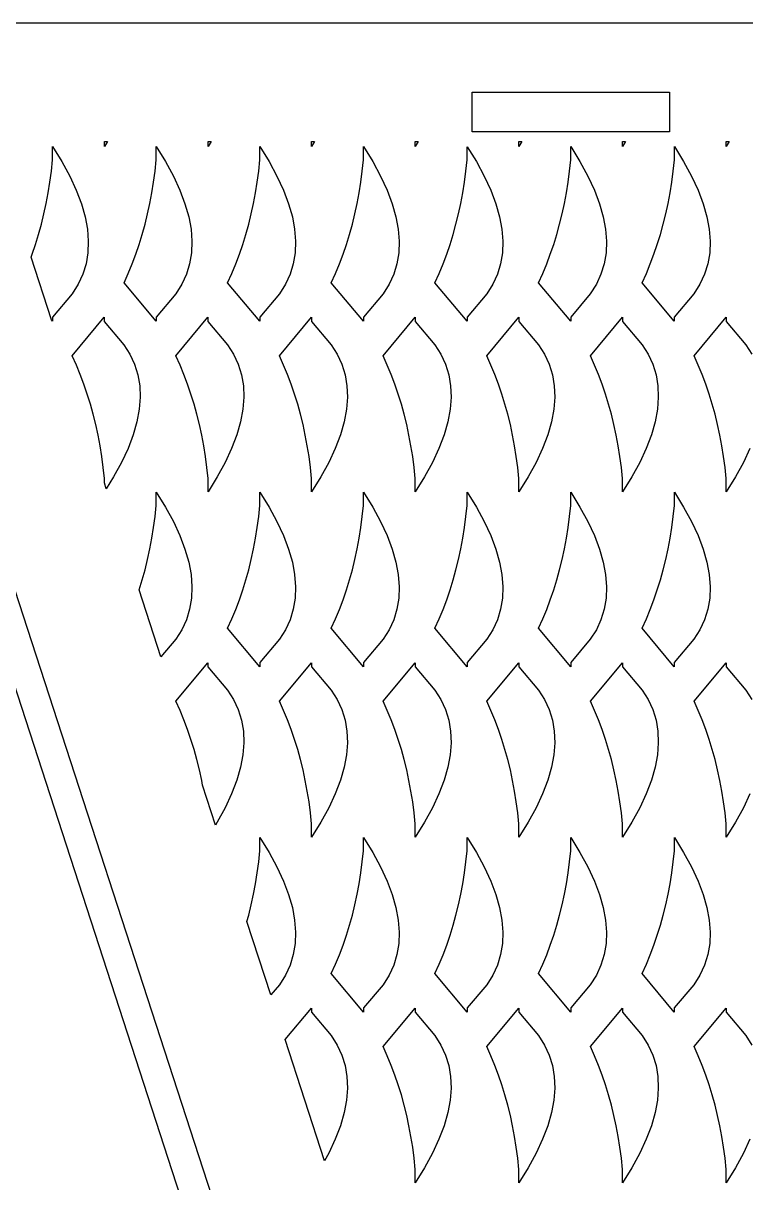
# Model space of a CAD drawing. Header units: metres. Extents: x 20 to 717, y 20 to 251.
# Drawn here: x 430.3 to 503.5, y 133.3 to 250.8 of the extents above; entities that cross this region are included whole.
import ezdxf

# ---------------------------------------------------------------- set-up
doc = ezdxf.new("R2010")
doc.units = ezdxf.units.M

msp = doc.modelspace()

# ---------------------------------------------------------------- linework, layer by layer
for p, q in [((482.617, 20), (407.617, 250.826)), ((560.772, 250.826), (410.772, 250.826)), ((410.772, 250.826), (485.772, 20.0001)), ((475.772, 239.826), (475.772, 243.826)), ((475.772, 243.826), (495.772, 243.826)), ((495.772, 243.826), (495.772, 239.826)), ((495.772, 239.826), (475.772, 239.826)), ((438.526, 238.826), (438.828, 238.826)), ((438.828, 238.826), (438.526, 238.337)), ((438.526, 238.337), (438.526, 238.826)), ((449.026, 238.826), (449.329, 238.826)), ((449.329, 238.826), (449.026, 238.337)), ((449.026, 238.337), (449.026, 238.826)), ((459.526, 238.826), (459.829, 238.826)), ((459.829, 238.826), (459.526, 238.337)), ((459.526, 238.337), (459.526, 238.826)), ((470.027, 238.826), (470.329, 238.826)), ((470.329, 238.826), (470.027, 238.337)), ((470.027, 238.337), (470.027, 238.826)), ((480.526, 238.826), (480.828, 238.826)), ((480.828, 238.826), (480.526, 238.337)), ((480.526, 238.337), (480.526, 238.826)), ((491.026, 238.826), (491.328, 238.826)), ((491.328, 238.826), (491.026, 238.337)), ((491.026, 238.337), (491.026, 238.826)), ((501.526, 238.826), (501.828, 238.826)), ((501.828, 238.826), (501.526, 238.337)), ((501.526, 238.337), (501.526, 238.826)), ((433.276, 236.969), (433.276, 238.315)), ((433.276, 238.315), (434.211, 236.801)), ((443.776, 236.969), (443.776, 238.315)), ((443.776, 238.315), (444.712, 236.801)), ((454.276, 236.969), (454.276, 238.315)), ((454.276, 238.315), (455.212, 236.801)), ((464.776, 236.969), (464.776, 238.315)), ((464.776, 238.315), (465.712, 236.801)), ((475.276, 236.969), (475.276, 238.314)), ((475.276, 238.314), (476.211, 236.801)), ((485.776, 236.969), (485.776, 238.315)), ((485.776, 238.315), (486.711, 236.801)), ((496.275, 236.969), (496.275, 238.315)), ((496.275, 238.315), (497.211, 236.801)), ((433.157, 235.841), (433.276, 236.969)), ((434.211, 236.801), (435.013, 235.328)), ((443.658, 235.841), (443.776, 236.969)), ((444.712, 236.801), (445.513, 235.328)), ((454.158, 235.841), (454.276, 236.969)), ((455.212, 236.801), (456.013, 235.328)), ((464.658, 235.841), (464.776, 236.969)), ((465.712, 236.801), (466.513, 235.328)), ((475.158, 235.841), (475.276, 236.969)), ((476.211, 236.801), (477.013, 235.328)), ((485.657, 235.841), (485.776, 236.969)), ((486.711, 236.801), (487.512, 235.328)), ((496.157, 235.841), (496.275, 236.969)), ((497.211, 236.801), (498.012, 235.328)), ((433.011, 234.73), (433.157, 235.841)), ((435.013, 235.328), (435.672, 233.907)), ((443.511, 234.73), (443.658, 235.841)), ((445.513, 235.328), (446.172, 233.907)), ((454.011, 234.73), (454.158, 235.841)), ((456.013, 235.328), (456.672, 233.907)), ((464.511, 234.73), (464.658, 235.841)), ((466.513, 235.328), (467.173, 233.907)), ((475.011, 234.73), (475.158, 235.841)), ((477.013, 235.328), (477.672, 233.907)), ((485.511, 234.73), (485.657, 235.841)), ((487.512, 235.328), (488.172, 233.907)), ((496.01, 234.73), (496.157, 235.841)), ((498.012, 235.328), (498.672, 233.907)), ((432.836, 233.635), (433.011, 234.73)), ((435.672, 233.907), (436.192, 232.537)), ((443.336, 233.635), (443.511, 234.73)), ((446.172, 233.907), (446.692, 232.537)), ((453.837, 233.635), (454.011, 234.73)), ((456.672, 233.907), (457.192, 232.537)), ((464.337, 233.635), (464.511, 234.73)), ((467.173, 233.907), (467.692, 232.537)), ((474.837, 233.635), (475.011, 234.73)), ((477.672, 233.907), (478.192, 232.537)), ((485.336, 233.635), (485.511, 234.73)), ((488.172, 233.907), (488.691, 232.537)), ((495.836, 233.635), (496.01, 234.73)), ((498.672, 233.907), (499.191, 232.537)), ((432.635, 232.557), (432.836, 233.635)), ((443.135, 232.557), (443.336, 233.635)), ((453.635, 232.557), (453.837, 233.635)), ((464.135, 232.557), (464.337, 233.635)), ((474.635, 232.557), (474.837, 233.635)), ((485.135, 232.557), (485.336, 233.635)), ((495.634, 232.557), (495.836, 233.635)), ((432.147, 230.449), (432.405, 231.494)), ((432.405, 231.494), (432.635, 232.557)), ((436.192, 232.537), (436.569, 231.217)), ((442.647, 230.449), (442.905, 231.494)), ((442.905, 231.494), (443.135, 232.557)), ((446.692, 232.537), (447.07, 231.217)), ((453.148, 230.449), (453.406, 231.494)), ((453.406, 231.494), (453.635, 232.557)), ((457.192, 232.537), (457.57, 231.217)), ((463.648, 230.449), (463.906, 231.494)), ((463.906, 231.494), (464.135, 232.557)), ((467.692, 232.537), (468.07, 231.217)), ((474.148, 230.449), (474.406, 231.494)), ((474.406, 231.494), (474.635, 232.557)), ((478.192, 232.537), (478.569, 231.217)), ((484.647, 230.449), (484.905, 231.494)), ((484.905, 231.494), (485.135, 232.557)), ((488.691, 232.537), (489.069, 231.217)), ((495.147, 230.449), (495.405, 231.494)), ((495.405, 231.494), (495.634, 232.557)), ((499.191, 232.537), (499.569, 231.217)), ((431.862, 229.419), (432.147, 230.449)), ((436.569, 231.217), (436.805, 229.948)), ((442.362, 229.419), (442.647, 230.449)), ((447.07, 231.217), (447.305, 229.948)), ((452.862, 229.419), (453.148, 230.449)), ((457.57, 231.217), (457.805, 229.948)), ((463.362, 229.419), (463.648, 230.449)), ((468.07, 231.217), (468.305, 229.948)), ((473.862, 229.419), (474.148, 230.449)), ((478.569, 231.217), (478.805, 229.948)), ((484.362, 229.419), (484.647, 230.449)), ((489.069, 231.217), (489.305, 229.948)), ((494.861, 229.419), (495.147, 230.449)), ((499.569, 231.217), (499.805, 229.948)), ((431.548, 228.406), (431.862, 229.419)), ((436.805, 229.948), (436.9, 228.731)), ((442.048, 228.406), (442.362, 229.419)), ((447.305, 229.948), (447.4, 228.731)), ((452.548, 228.406), (452.862, 229.419)), ((457.805, 229.948), (457.9, 228.731)), ((463.048, 228.406), (463.362, 229.419)), ((468.305, 229.948), (468.4, 228.731)), ((473.548, 228.406), (473.862, 229.419)), ((478.805, 229.948), (478.9, 228.731)), ((484.048, 228.406), (484.362, 229.419)), ((489.305, 229.948), (489.399, 228.731)), ((494.547, 228.406), (494.861, 229.419)), ((499.805, 229.948), (499.899, 228.731)), ((431.206, 227.41), (431.548, 228.406)), ((436.9, 228.731), (436.854, 227.563)), ((441.706, 227.41), (442.048, 228.406)), ((447.4, 228.731), (447.355, 227.563)), ((452.206, 227.41), (452.548, 228.406)), ((457.9, 228.731), (457.855, 227.563)), ((462.706, 227.41), (463.048, 228.406)), ((468.4, 228.731), (468.355, 227.563)), ((473.206, 227.41), (473.548, 228.406)), ((478.9, 228.731), (478.854, 227.563)), ((483.706, 227.41), (484.048, 228.406)), ((489.399, 228.731), (489.354, 227.563)), ((494.205, 227.41), (494.547, 228.406)), ((499.899, 228.731), (499.854, 227.563)), ((431.094, 227.113), (431.206, 227.41)), ((433.161, 220.753), (431.094, 227.113)), ((436.854, 227.563), (436.666, 226.446)), ((441.337, 226.43), (441.706, 227.41)), ((447.355, 227.563), (447.167, 226.446)), ((451.837, 226.43), (452.206, 227.41)), ((457.855, 227.563), (457.667, 226.446)), ((462.337, 226.43), (462.706, 227.41)), ((468.355, 227.563), (468.167, 226.446)), ((472.837, 226.43), (473.206, 227.41)), ((478.854, 227.563), (478.666, 226.446)), ((483.337, 226.43), (483.706, 227.41)), ((489.354, 227.563), (489.166, 226.446)), ((493.836, 226.43), (494.205, 227.41)), ((499.854, 227.563), (499.666, 226.446)), ((436.666, 226.446), (436.339, 225.381)), ((440.94, 225.467), (441.337, 226.43)), ((447.167, 226.446), (446.839, 225.381)), ((451.44, 225.467), (451.837, 226.43)), ((457.667, 226.446), (457.339, 225.381)), ((461.94, 225.467), (462.337, 226.43)), ((468.167, 226.446), (467.839, 225.381)), ((472.44, 225.467), (472.837, 226.43)), ((478.666, 226.446), (478.339, 225.381)), ((482.94, 225.467), (483.337, 226.43)), ((489.166, 226.446), (488.838, 225.381)), ((493.439, 225.467), (493.836, 226.43)), ((499.666, 226.446), (499.338, 225.381)), ((436.339, 225.381), (435.869, 224.367)), ((440.516, 224.522), (440.94, 225.467)), ((443.769, 220.624), (440.516, 224.522)), ((446.839, 225.381), (446.37, 224.367)), ((451.016, 224.522), (451.44, 225.467)), ((454.269, 220.624), (451.016, 224.522)), ((457.339, 225.381), (456.87, 224.367)), ((461.516, 224.522), (461.94, 225.467)), ((464.769, 220.624), (461.516, 224.522)), ((467.839, 225.381), (467.37, 224.367)), ((472.016, 224.522), (472.44, 225.467)), ((475.269, 220.624), (472.016, 224.522)), ((478.339, 225.381), (477.869, 224.367)), ((482.516, 224.522), (482.94, 225.467)), ((485.769, 220.624), (482.516, 224.522)), ((488.838, 225.381), (488.369, 224.367)), ((493.015, 224.522), (493.439, 225.467)), ((496.268, 220.624), (493.015, 224.522)), ((499.338, 225.381), (498.869, 224.367)), ((435.258, 223.402), (433.269, 221.039)), ((435.869, 224.367), (435.258, 223.402)), ((445.758, 223.402), (443.769, 221.039)), ((446.37, 224.367), (445.758, 223.402)), ((456.259, 223.402), (454.269, 221.039)), ((456.87, 224.367), (456.259, 223.402)), ((466.759, 223.402), (464.769, 221.039)), ((467.37, 224.367), (466.759, 223.402)), ((477.258, 223.402), (475.269, 221.039)), ((477.869, 224.367), (477.258, 223.402)), ((487.758, 223.402), (485.769, 221.039)), ((488.369, 224.367), (487.758, 223.402)), ((498.258, 223.402), (496.268, 221.039)), ((498.869, 224.367), (498.258, 223.402)), ((433.269, 221.039), (433.269, 220.624)), ((435.265, 217.131), (438.519, 221.028)), ((438.519, 221.028), (438.519, 220.613)), ((443.769, 221.039), (443.769, 220.624)), ((445.766, 217.131), (449.019, 221.028)), ((449.019, 221.028), (449.019, 220.613)), ((454.269, 221.039), (454.269, 220.624)), ((456.266, 217.131), (459.519, 221.028)), ((459.519, 221.028), (459.519, 220.613)), ((464.769, 221.039), (464.769, 220.624)), ((466.766, 217.131), (470.019, 221.028)), ((470.019, 221.028), (470.019, 220.613)), ((475.269, 221.039), (475.269, 220.624)), ((477.265, 217.131), (480.518, 221.028)), ((480.518, 221.028), (480.518, 220.613)), ((485.769, 221.039), (485.769, 220.624)), ((487.765, 217.131), (491.018, 221.028)), ((491.018, 221.028), (491.018, 220.613)), ((496.268, 221.039), (496.268, 220.624)), ((498.265, 217.131), (501.518, 221.028)), ((501.518, 221.028), (501.518, 220.613)), ((433.269, 220.624), (433.161, 220.753)), ((438.519, 220.613), (440.509, 218.25)), ((449.019, 220.613), (451.009, 218.25)), ((459.519, 220.613), (461.509, 218.25)), ((470.019, 220.613), (472.009, 218.25)), ((480.518, 220.613), (482.509, 218.25)), ((491.018, 220.613), (493.008, 218.25)), ((501.518, 220.613), (503.508, 218.25)), ((440.509, 218.25), (441.119, 217.286)), ((451.009, 218.25), (451.619, 217.286)), ((461.509, 218.25), (462.119, 217.286)), ((472.009, 218.25), (472.62, 217.286)), ((482.509, 218.25), (483.119, 217.286)), ((493.008, 218.25), (493.619, 217.286)), ((503.508, 218.25), (504.119, 217.286)), ((435.69, 216.186), (435.265, 217.131)), ((441.119, 217.286), (441.589, 216.272)), ((441.589, 216.272), (441.917, 215.205)), ((446.19, 216.186), (445.766, 217.131)), ((451.619, 217.286), (452.089, 216.272)), ((452.089, 216.272), (452.417, 215.205)), ((456.69, 216.186), (456.266, 217.131)), ((462.119, 217.286), (462.589, 216.272)), ((462.589, 216.272), (462.917, 215.205)), ((467.191, 216.186), (466.766, 217.131)), ((472.62, 217.286), (473.089, 216.272)), ((473.089, 216.272), (473.417, 215.205)), ((477.69, 216.186), (477.265, 217.131)), ((483.119, 217.286), (483.588, 216.272)), ((483.588, 216.272), (483.917, 215.205)), ((488.19, 216.186), (487.765, 217.131)), ((493.619, 217.286), (494.088, 216.272)), ((494.088, 216.272), (494.416, 215.205)), ((498.69, 216.186), (498.265, 217.131)), ((436.087, 215.222), (435.69, 216.186)), ((436.456, 214.242), (436.087, 215.222)), ((441.917, 215.205), (442.105, 214.089)), ((446.587, 215.222), (446.19, 216.186)), ((446.956, 214.242), (446.587, 215.222)), ((452.417, 215.205), (452.605, 214.089)), ((457.087, 215.222), (456.69, 216.186)), ((457.456, 214.242), (457.087, 215.222)), ((462.917, 215.205), (463.105, 214.089)), ((467.587, 215.222), (467.191, 216.186)), ((467.956, 214.242), (467.587, 215.222)), ((473.417, 215.205), (473.605, 214.089)), ((478.087, 215.222), (477.69, 216.186)), ((478.456, 214.242), (478.087, 215.222)), ((483.917, 215.205), (484.105, 214.089)), ((488.587, 215.222), (488.19, 216.186)), ((488.955, 214.242), (488.587, 215.222)), ((494.416, 215.205), (494.604, 214.089)), ((499.087, 215.222), (498.69, 216.186)), ((499.456, 214.242), (499.087, 215.222)), ((436.798, 213.245), (436.456, 214.242)), ((442.105, 214.089), (442.15, 212.923)), ((447.298, 213.245), (446.956, 214.242)), ((452.605, 214.089), (452.65, 212.923)), ((457.798, 213.245), (457.456, 214.242)), ((463.105, 214.089), (463.15, 212.923)), ((468.298, 213.245), (467.956, 214.242)), ((473.605, 214.089), (473.65, 212.923)), ((478.798, 213.245), (478.456, 214.242)), ((484.105, 214.089), (484.15, 212.923)), ((489.297, 213.245), (488.955, 214.242)), ((494.604, 214.089), (494.649, 212.923)), ((499.798, 213.245), (499.456, 214.242)), ((437.112, 212.233), (436.798, 213.245)), ((442.15, 212.923), (442.054, 211.704)), ((447.612, 212.233), (447.298, 213.245)), ((452.65, 212.923), (452.554, 211.704)), ((458.112, 212.233), (457.798, 213.245)), ((463.15, 212.923), (463.055, 211.704)), ((468.612, 212.233), (468.298, 213.245)), ((473.65, 212.923), (473.555, 211.704)), ((479.112, 212.233), (478.798, 213.245)), ((484.15, 212.923), (484.054, 211.704)), ((489.611, 212.233), (489.297, 213.245)), ((494.649, 212.923), (494.554, 211.704)), ((500.112, 212.233), (499.798, 213.245)), ((437.398, 211.202), (437.112, 212.233)), ((442.054, 211.704), (441.819, 210.435)), ((447.898, 211.202), (447.612, 212.233)), ((452.554, 211.704), (452.319, 210.435)), ((458.398, 211.202), (458.112, 212.233)), ((463.055, 211.704), (462.819, 210.435)), ((468.898, 211.202), (468.612, 212.233)), ((473.555, 211.704), (473.32, 210.435)), ((479.398, 211.202), (479.112, 212.233)), ((484.054, 211.704), (483.819, 210.435)), ((489.897, 211.202), (489.611, 212.233)), ((494.554, 211.704), (494.319, 210.435)), ((500.397, 211.202), (500.112, 212.233)), ((437.656, 210.157), (437.398, 211.202)), ((441.819, 210.435), (441.442, 209.115)), ((448.156, 210.157), (447.898, 211.202)), ((452.319, 210.435), (451.942, 209.115)), ((458.656, 210.157), (458.398, 211.202)), ((462.819, 210.435), (462.442, 209.115)), ((469.156, 210.157), (468.898, 211.202)), ((473.32, 210.435), (472.942, 209.115)), ((479.656, 210.157), (479.398, 211.202)), ((483.819, 210.435), (483.441, 209.115)), ((490.155, 210.157), (489.897, 211.202)), ((494.319, 210.435), (493.941, 209.115)), ((500.655, 210.157), (500.397, 211.202)), ((437.885, 209.095), (437.656, 210.157)), ((448.385, 209.095), (448.156, 210.157)), ((458.885, 209.095), (458.656, 210.157)), ((469.385, 209.095), (469.156, 210.157)), ((479.885, 209.095), (479.656, 210.157)), ((490.384, 209.095), (490.155, 210.157)), ((500.885, 209.095), (500.655, 210.157)), ((438.087, 208.017), (437.885, 209.095)), ((438.261, 206.922), (438.087, 208.017)), ((441.442, 209.115), (440.922, 207.745)), ((448.587, 208.017), (448.385, 209.095)), ((448.762, 206.922), (448.587, 208.017)), ((451.942, 209.115), (451.422, 207.745)), ((459.087, 208.017), (458.885, 209.095)), ((459.262, 206.922), (459.087, 208.017)), ((462.442, 209.115), (461.922, 207.745)), ((469.587, 208.017), (469.385, 209.095)), ((469.762, 206.922), (469.587, 208.017)), ((472.942, 209.115), (472.422, 207.745)), ((480.087, 208.017), (479.885, 209.095)), ((480.261, 206.922), (480.087, 208.017)), ((483.441, 209.115), (482.922, 207.745)), ((490.586, 208.017), (490.384, 209.095)), ((490.761, 206.922), (490.586, 208.017)), ((493.941, 209.115), (493.421, 207.745)), ((501.086, 208.017), (500.885, 209.095)), ((501.261, 206.922), (501.086, 208.017)), ((438.408, 205.811), (438.261, 206.922)), ((440.922, 207.745), (440.263, 206.324)), ((448.908, 205.811), (448.762, 206.922)), ((451.422, 207.745), (450.763, 206.324)), ((459.408, 205.811), (459.262, 206.922)), ((461.922, 207.745), (461.263, 206.324)), ((469.909, 205.811), (469.762, 206.922)), ((472.422, 207.745), (471.763, 206.324)), ((480.408, 205.811), (480.261, 206.922)), ((482.922, 207.745), (482.262, 206.324)), ((490.908, 205.811), (490.761, 206.922)), ((493.421, 207.745), (492.762, 206.324)), ((501.408, 205.811), (501.261, 206.922)), ((503.921, 207.745), (503.262, 206.324)), ((438.526, 204.683), (438.408, 205.811)), ((440.263, 206.324), (439.461, 204.852)), ((449.026, 204.683), (448.908, 205.811)), ((450.763, 206.324), (449.961, 204.852)), ((459.526, 204.683), (459.408, 205.811)), ((461.263, 206.324), (460.461, 204.852)), ((470.027, 204.683), (469.909, 205.811)), ((471.763, 206.324), (470.962, 204.852)), ((480.526, 204.683), (480.408, 205.811)), ((482.262, 206.324), (481.461, 204.852)), ((491.026, 204.683), (490.908, 205.811)), ((492.762, 206.324), (491.961, 204.852)), ((501.526, 204.683), (501.408, 205.811)), ((503.262, 206.324), (502.461, 204.852)), ((438.526, 204.241), (438.526, 204.683)), ((439.461, 204.852), (438.718, 203.649)), ((449.961, 204.852), (449.026, 203.337)), ((449.026, 203.337), (449.026, 204.683)), ((460.461, 204.852), (459.526, 203.337)), ((459.526, 203.337), (459.526, 204.683)), ((470.962, 204.852), (470.027, 203.337)), ((470.027, 203.337), (470.027, 204.683)), ((481.461, 204.852), (480.526, 203.337)), ((480.526, 203.337), (480.526, 204.683)), ((491.961, 204.852), (491.026, 203.337)), ((491.026, 203.337), (491.026, 204.683)), ((502.461, 204.852), (501.526, 203.337)), ((501.526, 203.337), (501.526, 204.683)), ((438.718, 203.649), (438.526, 204.241)), ((443.776, 201.969), (443.776, 203.315)), ((443.776, 203.315), (444.712, 201.801)), ((454.276, 201.969), (454.276, 203.315)), ((454.276, 203.315), (455.212, 201.801)), ((464.776, 201.969), (464.776, 203.315)), ((464.776, 203.315), (465.712, 201.801)), ((475.276, 201.969), (475.276, 203.314)), ((475.276, 203.314), (476.211, 201.801)), ((485.776, 201.969), (485.776, 203.315)), ((485.776, 203.315), (486.711, 201.801)), ((496.275, 201.969), (496.275, 203.315)), ((496.275, 203.315), (497.211, 201.801)), ((443.658, 200.841), (443.776, 201.969)), ((444.712, 201.801), (445.513, 200.328)), ((454.158, 200.841), (454.276, 201.969)), ((455.212, 201.801), (456.013, 200.328)), ((464.658, 200.841), (464.776, 201.969)), ((465.712, 201.801), (466.513, 200.328)), ((475.158, 200.841), (475.276, 201.969)), ((476.211, 201.801), (477.013, 200.328)), ((485.657, 200.841), (485.776, 201.969)), ((486.711, 201.801), (487.512, 200.328)), ((496.157, 200.841), (496.275, 201.969)), ((497.211, 201.801), (498.012, 200.328)), ((443.511, 199.73), (443.658, 200.841)), ((445.513, 200.328), (446.172, 198.907)), ((454.011, 199.73), (454.158, 200.841)), ((456.013, 200.328), (456.672, 198.907)), ((464.511, 199.73), (464.658, 200.841)), ((466.513, 200.328), (467.173, 198.907)), ((475.011, 199.73), (475.158, 200.841)), ((477.013, 200.328), (477.672, 198.907)), ((485.511, 199.73), (485.657, 200.841)), ((487.512, 200.328), (488.172, 198.907)), ((496.01, 199.73), (496.157, 200.841)), ((498.012, 200.328), (498.672, 198.907)), ((443.135, 197.557), (443.336, 198.635)), ((443.336, 198.635), (443.511, 199.73)), ((446.172, 198.907), (446.692, 197.537)), ((453.635, 197.557), (453.837, 198.635)), ((453.837, 198.635), (454.011, 199.73)), ((456.672, 198.907), (457.192, 197.537)), ((464.135, 197.557), (464.337, 198.635)), ((464.337, 198.635), (464.511, 199.73)), ((467.173, 198.907), (467.692, 197.537)), ((474.635, 197.557), (474.837, 198.635)), ((474.837, 198.635), (475.011, 199.73)), ((477.672, 198.907), (478.192, 197.537)), ((485.135, 197.557), (485.336, 198.635)), ((485.336, 198.635), (485.511, 199.73)), ((488.172, 198.907), (488.691, 197.537)), ((495.634, 197.557), (495.836, 198.635)), ((495.836, 198.635), (496.01, 199.73)), ((498.672, 198.907), (499.191, 197.537)), ((442.905, 196.494), (443.135, 197.557)), ((446.692, 197.537), (447.07, 196.217)), ((453.406, 196.494), (453.635, 197.557)), ((457.192, 197.537), (457.57, 196.217)), ((463.906, 196.494), (464.135, 197.557)), ((467.692, 197.537), (468.07, 196.217)), ((474.406, 196.494), (474.635, 197.557)), ((478.192, 197.537), (478.569, 196.217)), ((484.905, 196.494), (485.135, 197.557)), ((488.691, 197.537), (489.069, 196.217)), ((495.405, 196.494), (495.634, 197.557)), ((499.191, 197.537), (499.569, 196.217)), ((442.647, 195.449), (442.905, 196.494)), ((453.148, 195.449), (453.406, 196.494)), ((463.648, 195.449), (463.906, 196.494)), ((474.148, 195.449), (474.406, 196.494)), ((484.647, 195.449), (484.905, 196.494)), ((495.147, 195.449), (495.405, 196.494)), ((442.362, 194.419), (442.647, 195.449)), ((447.07, 196.217), (447.305, 194.948)), ((452.862, 194.419), (453.148, 195.449)), ((457.57, 196.217), (457.805, 194.948)), ((463.362, 194.419), (463.648, 195.449)), ((468.07, 196.217), (468.305, 194.948)), ((473.862, 194.419), (474.148, 195.449)), ((478.569, 196.217), (478.805, 194.948)), ((484.362, 194.419), (484.647, 195.449)), ((489.069, 196.217), (489.305, 194.948)), ((494.861, 194.419), (495.147, 195.449)), ((499.569, 196.217), (499.805, 194.948)), ((442.048, 193.406), (442.362, 194.419)), ((447.305, 194.948), (447.4, 193.731)), ((452.548, 193.406), (452.862, 194.419)), ((457.805, 194.948), (457.9, 193.731)), ((463.048, 193.406), (463.362, 194.419)), ((468.305, 194.948), (468.4, 193.731)), ((473.548, 193.406), (473.862, 194.419)), ((478.805, 194.948), (478.9, 193.731)), ((484.048, 193.406), (484.362, 194.419)), ((489.305, 194.948), (489.399, 193.731)), ((494.547, 193.406), (494.861, 194.419)), ((499.805, 194.948), (499.899, 193.731)), ((442.047, 193.403), (442.048, 193.406)), ((444.253, 186.614), (442.047, 193.403)), ((447.4, 193.731), (447.355, 192.563)), ((452.206, 192.41), (452.548, 193.406)), ((457.9, 193.731), (457.855, 192.563)), ((462.706, 192.41), (463.048, 193.406)), ((468.4, 193.731), (468.355, 192.563)), ((473.206, 192.41), (473.548, 193.406)), ((478.9, 193.731), (478.854, 192.563)), ((483.706, 192.41), (484.048, 193.406)), ((489.399, 193.731), (489.354, 192.563)), ((494.205, 192.41), (494.547, 193.406)), ((499.899, 193.731), (499.854, 192.563)), ((447.355, 192.563), (447.167, 191.446)), ((451.837, 191.43), (452.206, 192.41)), ((457.855, 192.563), (457.667, 191.446)), ((462.337, 191.43), (462.706, 192.41)), ((468.355, 192.563), (468.167, 191.446)), ((472.837, 191.43), (473.206, 192.41)), ((478.854, 192.563), (478.666, 191.446)), ((483.337, 191.43), (483.706, 192.41)), ((489.354, 192.563), (489.166, 191.446)), ((493.836, 191.43), (494.205, 192.41)), ((499.854, 192.563), (499.666, 191.446)), ((446.839, 190.381), (446.37, 189.367)), ((447.167, 191.446), (446.839, 190.381)), ((451.016, 189.522), (451.44, 190.467)), ((451.44, 190.467), (451.837, 191.43)), ((457.339, 190.381), (456.87, 189.367)), ((457.667, 191.446), (457.339, 190.381)), ((461.516, 189.522), (461.94, 190.467)), ((461.94, 190.467), (462.337, 191.43)), ((467.839, 190.381), (467.37, 189.367)), ((468.167, 191.446), (467.839, 190.381)), ((472.016, 189.522), (472.44, 190.467)), ((472.44, 190.467), (472.837, 191.43)), ((478.339, 190.381), (477.869, 189.367)), ((478.666, 191.446), (478.339, 190.381)), ((482.516, 189.522), (482.94, 190.467)), ((482.94, 190.467), (483.337, 191.43)), ((488.838, 190.381), (488.369, 189.367)), ((489.166, 191.446), (488.838, 190.381)), ((493.015, 189.522), (493.439, 190.467)), ((493.439, 190.467), (493.836, 191.43)), ((499.338, 190.381), (498.869, 189.367)), ((499.666, 191.446), (499.338, 190.381)), ((446.37, 189.367), (445.758, 188.402)), ((454.269, 185.624), (451.016, 189.522)), ((456.87, 189.367), (456.259, 188.402)), ((464.769, 185.624), (461.516, 189.522)), ((467.37, 189.367), (466.759, 188.402)), ((475.269, 185.624), (472.016, 189.522)), ((477.869, 189.367), (477.258, 188.402)), ((485.769, 185.624), (482.516, 189.522)), ((488.369, 189.367), (487.758, 188.402)), ((496.268, 185.624), (493.015, 189.522)), ((498.869, 189.367), (498.258, 188.402)), ((445.758, 188.402), (444.253, 186.614)), ((456.259, 188.402), (454.269, 186.039)), ((466.759, 188.402), (464.769, 186.039)), ((477.258, 188.402), (475.269, 186.039)), ((487.758, 188.402), (485.769, 186.039)), ((498.258, 188.402), (496.268, 186.039)), ((445.766, 182.131), (449.019, 186.028)), ((449.019, 186.028), (449.019, 185.613)), ((454.269, 186.039), (454.269, 185.624)), ((456.266, 182.131), (459.519, 186.028)), ((459.519, 186.028), (459.519, 185.613)), ((464.769, 186.039), (464.769, 185.624)), ((466.766, 182.131), (470.019, 186.028)), ((470.019, 186.028), (470.019, 185.613)), ((475.269, 186.039), (475.269, 185.624)), ((477.265, 182.131), (480.518, 186.028)), ((480.518, 186.028), (480.518, 185.613)), ((485.769, 186.039), (485.769, 185.624)), ((487.765, 182.131), (491.018, 186.028)), ((491.018, 186.028), (491.018, 185.613)), ((496.268, 186.039), (496.268, 185.624)), ((498.265, 182.131), (501.518, 186.028)), ((501.518, 186.028), (501.518, 185.613)), ((449.019, 185.613), (451.009, 183.25)), ((459.519, 185.613), (461.509, 183.25)), ((470.019, 185.613), (472.009, 183.25)), ((480.518, 185.613), (482.509, 183.25)), ((491.018, 185.613), (493.008, 183.25)), ((501.518, 185.613), (503.508, 183.25)), ((446.19, 181.186), (445.766, 182.131)), ((451.009, 183.25), (451.619, 182.286)), ((451.619, 182.286), (452.089, 181.272)), ((456.69, 181.186), (456.266, 182.131)), ((461.509, 183.25), (462.119, 182.286)), ((462.119, 182.286), (462.589, 181.272)), ((467.191, 181.186), (466.766, 182.131)), ((472.009, 183.25), (472.62, 182.286)), ((472.62, 182.286), (473.089, 181.272)), ((477.69, 181.186), (477.265, 182.131)), ((482.509, 183.25), (483.119, 182.286)), ((483.119, 182.286), (483.588, 181.272)), ((488.19, 181.186), (487.765, 182.131)), ((493.008, 183.25), (493.619, 182.286)), ((493.619, 182.286), (494.088, 181.272)), ((498.69, 181.186), (498.265, 182.131)), ((503.508, 183.25), (504.119, 182.286)), ((446.587, 180.222), (446.19, 181.186)), ((452.089, 181.272), (452.417, 180.205)), ((457.087, 180.222), (456.69, 181.186)), ((462.589, 181.272), (462.917, 180.205)), ((467.587, 180.222), (467.191, 181.186)), ((473.089, 181.272), (473.417, 180.205)), ((478.087, 180.222), (477.69, 181.186)), ((483.588, 181.272), (483.917, 180.205)), ((488.587, 180.222), (488.19, 181.186)), ((494.088, 181.272), (494.416, 180.205)), ((499.087, 180.222), (498.69, 181.186)), ((446.956, 179.242), (446.587, 180.222)), ((452.417, 180.205), (452.605, 179.089)), ((457.456, 179.242), (457.087, 180.222)), ((462.917, 180.205), (463.105, 179.089)), ((467.956, 179.242), (467.587, 180.222)), ((473.417, 180.205), (473.605, 179.089)), ((478.456, 179.242), (478.087, 180.222)), ((483.917, 180.205), (484.105, 179.089)), ((488.955, 179.242), (488.587, 180.222)), ((494.416, 180.205), (494.604, 179.089)), ((499.456, 179.242), (499.087, 180.222)), ((447.298, 178.245), (446.956, 179.242)), ((452.605, 179.089), (452.65, 177.923)), ((457.798, 178.245), (457.456, 179.242)), ((463.105, 179.089), (463.15, 177.923)), ((468.298, 178.245), (467.956, 179.242)), ((473.605, 179.089), (473.65, 177.923)), ((478.798, 178.245), (478.456, 179.242)), ((484.105, 179.089), (484.15, 177.923)), ((489.297, 178.245), (488.955, 179.242)), ((494.604, 179.089), (494.649, 177.923)), ((499.798, 178.245), (499.456, 179.242)), ((447.612, 177.233), (447.298, 178.245)), ((452.65, 177.923), (452.554, 176.704)), ((458.112, 177.233), (457.798, 178.245)), ((463.15, 177.923), (463.055, 176.704)), ((468.612, 177.233), (468.298, 178.245)), ((473.65, 177.923), (473.555, 176.704)), ((479.112, 177.233), (478.798, 178.245)), ((484.15, 177.923), (484.054, 176.704)), ((489.611, 177.233), (489.297, 178.245)), ((494.649, 177.923), (494.554, 176.704)), ((500.112, 177.233), (499.798, 178.245)), ((447.898, 176.202), (447.612, 177.233)), ((452.554, 176.704), (452.319, 175.435)), ((458.398, 176.202), (458.112, 177.233)), ((463.055, 176.704), (462.819, 175.435)), ((468.898, 176.202), (468.612, 177.233)), ((473.555, 176.704), (473.32, 175.435)), ((479.398, 176.202), (479.112, 177.233)), ((484.054, 176.704), (483.819, 175.435)), ((489.897, 176.202), (489.611, 177.233)), ((494.554, 176.704), (494.319, 175.435)), ((500.397, 176.202), (500.112, 177.233)), ((448.156, 175.157), (447.898, 176.202)), ((448.385, 174.095), (448.156, 175.157)), ((452.319, 175.435), (451.942, 174.115)), ((458.656, 175.157), (458.398, 176.202)), ((458.885, 174.095), (458.656, 175.157)), ((462.819, 175.435), (462.442, 174.115)), ((469.156, 175.157), (468.898, 176.202)), ((469.385, 174.095), (469.156, 175.157)), ((473.32, 175.435), (472.942, 174.115)), ((479.656, 175.157), (479.398, 176.202)), ((479.885, 174.095), (479.656, 175.157)), ((483.819, 175.435), (483.441, 174.115)), ((490.155, 175.157), (489.897, 176.202)), ((490.384, 174.095), (490.155, 175.157)), ((494.319, 175.435), (493.941, 174.115)), ((500.655, 175.157), (500.397, 176.202)), ((500.885, 174.095), (500.655, 175.157)), ((448.473, 173.628), (448.385, 174.095)), ((451.942, 174.115), (451.422, 172.745)), ((459.087, 173.017), (458.885, 174.095)), ((462.442, 174.115), (461.922, 172.745)), ((469.587, 173.017), (469.385, 174.095)), ((472.942, 174.115), (472.422, 172.745)), ((480.087, 173.017), (479.885, 174.095)), ((483.441, 174.115), (482.922, 172.745)), ((490.586, 173.017), (490.384, 174.095)), ((493.941, 174.115), (493.421, 172.745)), ((501.086, 173.017), (500.885, 174.095)), ((449.79, 169.573), (448.473, 173.628)), ((451.422, 172.745), (450.763, 171.324)), ((459.262, 171.922), (459.087, 173.017)), ((461.922, 172.745), (461.263, 171.324)), ((469.762, 171.922), (469.587, 173.017)), ((472.422, 172.745), (471.763, 171.324)), ((480.261, 171.922), (480.087, 173.017)), ((482.922, 172.745), (482.262, 171.324)), ((490.761, 171.922), (490.586, 173.017)), ((493.421, 172.745), (492.762, 171.324)), ((501.261, 171.922), (501.086, 173.017)), ((503.921, 172.745), (503.262, 171.324)), ((459.408, 170.811), (459.262, 171.922)), ((469.909, 170.811), (469.762, 171.922)), ((480.408, 170.811), (480.261, 171.922)), ((490.908, 170.811), (490.761, 171.922)), ((501.408, 170.811), (501.261, 171.922)), ((450.763, 171.324), (449.961, 169.852)), ((459.526, 169.683), (459.408, 170.811)), ((461.263, 171.324), (460.461, 169.852)), ((470.027, 169.683), (469.909, 170.811)), ((471.763, 171.324), (470.962, 169.852)), ((480.526, 169.683), (480.408, 170.811)), ((482.262, 171.324), (481.461, 169.852)), ((491.026, 169.683), (490.908, 170.811)), ((492.762, 171.324), (491.961, 169.852)), ((501.526, 169.683), (501.408, 170.811)), ((503.262, 171.324), (502.461, 169.852)), ((449.961, 169.852), (449.79, 169.573)), ((460.461, 169.852), (459.526, 168.337)), ((459.526, 168.337), (459.526, 169.683)), ((470.962, 169.852), (470.027, 168.337)), ((470.027, 168.337), (470.027, 169.683)), ((481.461, 169.852), (480.526, 168.337)), ((480.526, 168.337), (480.526, 169.683)), ((491.961, 169.852), (491.026, 168.337)), ((491.026, 168.337), (491.026, 169.683)), ((502.461, 169.852), (501.526, 168.337)), ((501.526, 168.337), (501.526, 169.683)), ((454.276, 166.969), (454.276, 168.315)), ((454.276, 168.315), (455.212, 166.801)), ((464.776, 166.969), (464.776, 168.315)), ((464.776, 168.315), (465.712, 166.801)), ((475.276, 166.969), (475.276, 168.314)), ((475.276, 168.314), (476.211, 166.801)), ((485.776, 166.969), (485.776, 168.315)), ((485.776, 168.315), (486.711, 166.801)), ((496.275, 166.969), (496.275, 168.315)), ((496.275, 168.315), (497.211, 166.801)), ((454.158, 165.841), (454.276, 166.969)), ((464.658, 165.841), (464.776, 166.969)), ((475.158, 165.841), (475.276, 166.969)), ((485.657, 165.841), (485.776, 166.969)), ((496.157, 165.841), (496.275, 166.969)), ((454.011, 164.73), (454.158, 165.841)), ((455.212, 166.801), (456.013, 165.328)), ((464.511, 164.73), (464.658, 165.841)), ((465.712, 166.801), (466.513, 165.328)), ((475.011, 164.73), (475.158, 165.841)), ((476.211, 166.801), (477.013, 165.328)), ((485.511, 164.73), (485.657, 165.841)), ((486.711, 166.801), (487.512, 165.328)), ((496.01, 164.73), (496.157, 165.841)), ((497.211, 166.801), (498.012, 165.328)), ((453.837, 163.635), (454.011, 164.73)), ((456.013, 165.328), (456.672, 163.907)), ((464.337, 163.635), (464.511, 164.73)), ((466.513, 165.328), (467.173, 163.907)), ((474.837, 163.635), (475.011, 164.73)), ((477.013, 165.328), (477.672, 163.907)), ((485.336, 163.635), (485.511, 164.73)), ((487.512, 165.328), (488.172, 163.907)), ((495.836, 163.635), (496.01, 164.73)), ((498.012, 165.328), (498.672, 163.907)), ((453.635, 162.557), (453.837, 163.635)), ((456.672, 163.907), (457.192, 162.537)), ((464.135, 162.557), (464.337, 163.635)), ((467.173, 163.907), (467.692, 162.537)), ((474.635, 162.557), (474.837, 163.635)), ((477.672, 163.907), (478.192, 162.537)), ((485.135, 162.557), (485.336, 163.635)), ((488.172, 163.907), (488.691, 162.537)), ((495.634, 162.557), (495.836, 163.635)), ((498.672, 163.907), (499.191, 162.537)), ((453.406, 161.494), (453.635, 162.557)), ((457.192, 162.537), (457.57, 161.217)), ((463.906, 161.494), (464.135, 162.557)), ((467.692, 162.537), (468.07, 161.217)), ((474.406, 161.494), (474.635, 162.557)), ((478.192, 162.537), (478.569, 161.217)), ((484.905, 161.494), (485.135, 162.557)), ((488.691, 162.537), (489.069, 161.217)), ((495.405, 161.494), (495.634, 162.557)), ((499.191, 162.537), (499.569, 161.217)), ((453.148, 160.449), (453.406, 161.494)), ((457.57, 161.217), (457.805, 159.948)), ((463.648, 160.449), (463.906, 161.494)), ((468.07, 161.217), (468.305, 159.948)), ((474.148, 160.449), (474.406, 161.494)), ((478.569, 161.217), (478.805, 159.948)), ((484.647, 160.449), (484.905, 161.494)), ((489.069, 161.217), (489.305, 159.948)), ((495.147, 160.449), (495.405, 161.494)), ((499.569, 161.217), (499.805, 159.948)), ((452.966, 159.797), (453.148, 160.449)), ((457.805, 159.948), (457.9, 158.731)), ((463.362, 159.419), (463.648, 160.449)), ((468.305, 159.948), (468.4, 158.731)), ((473.862, 159.419), (474.148, 160.449)), ((478.805, 159.948), (478.9, 158.731)), ((484.362, 159.419), (484.647, 160.449)), ((489.305, 159.948), (489.399, 158.731)), ((494.861, 159.419), (495.147, 160.449)), ((499.805, 159.948), (499.899, 158.731)), ((455.382, 152.361), (452.966, 159.797)), ((457.9, 158.731), (457.855, 157.563)), ((463.048, 158.406), (463.362, 159.419)), ((468.4, 158.731), (468.355, 157.563)), ((473.548, 158.406), (473.862, 159.419)), ((478.9, 158.731), (478.854, 157.563)), ((484.048, 158.406), (484.362, 159.419)), ((489.399, 158.731), (489.354, 157.563)), ((494.547, 158.406), (494.861, 159.419)), ((499.899, 158.731), (499.854, 157.563)), ((457.855, 157.563), (457.667, 156.446)), ((462.706, 157.41), (463.048, 158.406)), ((468.355, 157.563), (468.167, 156.446)), ((473.206, 157.41), (473.548, 158.406)), ((478.854, 157.563), (478.666, 156.446)), ((483.706, 157.41), (484.048, 158.406)), ((489.354, 157.563), (489.166, 156.446)), ((494.205, 157.41), (494.547, 158.406)), ((499.854, 157.563), (499.666, 156.446)), ((457.667, 156.446), (457.339, 155.381)), ((461.94, 155.467), (462.337, 156.43)), ((462.337, 156.43), (462.706, 157.41)), ((468.167, 156.446), (467.839, 155.381)), ((472.44, 155.467), (472.837, 156.43)), ((472.837, 156.43), (473.206, 157.41)), ((478.666, 156.446), (478.339, 155.381)), ((482.94, 155.467), (483.337, 156.43)), ((483.337, 156.43), (483.706, 157.41)), ((489.166, 156.446), (488.838, 155.381)), ((493.439, 155.467), (493.836, 156.43)), ((493.836, 156.43), (494.205, 157.41)), ((499.666, 156.446), (499.338, 155.381)), ((457.339, 155.381), (456.87, 154.367)), ((461.516, 154.522), (461.94, 155.467)), ((467.839, 155.381), (467.37, 154.367)), ((472.016, 154.522), (472.44, 155.467)), ((478.339, 155.381), (477.869, 154.367)), ((482.516, 154.522), (482.94, 155.467)), ((488.838, 155.381), (488.369, 154.367)), ((493.015, 154.522), (493.439, 155.467)), ((499.338, 155.381), (498.869, 154.367)), ((456.87, 154.367), (456.259, 153.402)), ((464.769, 150.624), (461.516, 154.522)), ((467.37, 154.367), (466.759, 153.402)), ((475.269, 150.624), (472.016, 154.522)), ((477.869, 154.367), (477.258, 153.402)), ((485.769, 150.624), (482.516, 154.522)), ((488.369, 154.367), (487.758, 153.402)), ((496.268, 150.624), (493.015, 154.522)), ((498.869, 154.367), (498.258, 153.402)), ((456.259, 153.402), (455.382, 152.361)), ((466.759, 153.402), (464.769, 151.039)), ((477.258, 153.402), (475.269, 151.039)), ((487.758, 153.402), (485.769, 151.039)), ((498.258, 153.402), (496.268, 151.039)), ((456.853, 147.834), (459.519, 151.028)), ((459.519, 151.028), (459.519, 150.613)), ((459.519, 150.613), (461.509, 148.25)), ((464.769, 151.039), (464.769, 150.624)), ((466.766, 147.13), (470.019, 151.028)), ((470.019, 151.028), (470.019, 150.613)), ((470.019, 150.613), (472.009, 148.25)), ((475.269, 151.039), (475.269, 150.624)), ((477.265, 147.13), (480.518, 151.028)), ((480.518, 151.028), (480.518, 150.613)), ((480.518, 150.613), (482.509, 148.25)), ((485.769, 151.039), (485.769, 150.624)), ((487.765, 147.13), (491.018, 151.028)), ((491.018, 151.028), (491.018, 150.613)), ((491.018, 150.613), (493.008, 148.25)), ((496.268, 151.039), (496.268, 150.624)), ((498.265, 147.13), (501.518, 151.028)), ((501.518, 151.028), (501.518, 150.613)), ((501.518, 150.613), (503.508, 148.25)), ((461.509, 148.25), (462.119, 147.286)), ((472.009, 148.25), (472.62, 147.286)), ((482.509, 148.25), (483.119, 147.286)), ((493.008, 148.25), (493.619, 147.286)), ((503.508, 148.25), (504.119, 147.286)), ((460.844, 135.553), (456.853, 147.834)), ((462.119, 147.286), (462.589, 146.272)), ((467.191, 146.186), (466.766, 147.13)), ((472.62, 147.286), (473.089, 146.272)), ((477.69, 146.186), (477.265, 147.13)), ((483.119, 147.286), (483.588, 146.272)), ((488.19, 146.186), (487.765, 147.13)), ((493.619, 147.286), (494.088, 146.272)), ((498.69, 146.186), (498.265, 147.13)), ((462.589, 146.272), (462.917, 145.205)), ((467.587, 145.223), (467.191, 146.186)), ((473.089, 146.272), (473.417, 145.205)), ((478.087, 145.223), (477.69, 146.186)), ((483.588, 146.272), (483.917, 145.205)), ((488.587, 145.223), (488.19, 146.186)), ((494.088, 146.272), (494.416, 145.205)), ((499.087, 145.223), (498.69, 146.186)), ((462.917, 145.205), (463.105, 144.089)), ((467.956, 144.242), (467.587, 145.223)), ((473.417, 145.205), (473.605, 144.089)), ((478.456, 144.242), (478.087, 145.223)), ((483.917, 145.205), (484.105, 144.089)), ((488.955, 144.242), (488.587, 145.223)), ((494.416, 145.205), (494.604, 144.089)), ((499.456, 144.242), (499.087, 145.223)), ((463.105, 144.089), (463.15, 142.922)), ((468.298, 143.245), (467.956, 144.242)), ((473.605, 144.089), (473.65, 142.922)), ((478.798, 143.245), (478.456, 144.242)), ((484.105, 144.089), (484.15, 142.922)), ((489.297, 143.245), (488.955, 144.242)), ((494.604, 144.089), (494.649, 142.922)), ((499.798, 143.245), (499.456, 144.242)), ((463.15, 142.922), (463.055, 141.704)), ((468.612, 142.233), (468.298, 143.245)), ((468.898, 141.202), (468.612, 142.233)), ((473.65, 142.922), (473.555, 141.704)), ((479.112, 142.233), (478.798, 143.245)), ((479.398, 141.202), (479.112, 142.233)), ((484.15, 142.922), (484.054, 141.704)), ((489.611, 142.233), (489.297, 143.245)), ((489.897, 141.202), (489.611, 142.233)), ((494.649, 142.922), (494.554, 141.704)), ((500.112, 142.233), (499.798, 143.245)), ((500.397, 141.202), (500.112, 142.233)), ((463.055, 141.704), (462.819, 140.436)), ((469.156, 140.157), (468.898, 141.202)), ((473.555, 141.704), (473.32, 140.436)), ((479.656, 140.157), (479.398, 141.202)), ((484.054, 141.704), (483.819, 140.436)), ((490.155, 140.157), (489.897, 141.202)), ((494.554, 141.704), (494.319, 140.436)), ((500.655, 140.157), (500.397, 141.202)), ((462.819, 140.436), (462.442, 139.115)), ((469.385, 139.095), (469.156, 140.157)), ((473.32, 140.436), (472.942, 139.115)), ((479.885, 139.095), (479.656, 140.157)), ((483.819, 140.436), (483.441, 139.115)), ((490.384, 139.095), (490.155, 140.157)), ((494.319, 140.436), (493.941, 139.115)), ((500.885, 139.095), (500.655, 140.157)), ((462.442, 139.115), (461.922, 137.745)), ((469.587, 138.018), (469.385, 139.095)), ((472.942, 139.115), (472.422, 137.745)), ((480.087, 138.018), (479.885, 139.095)), ((483.441, 139.115), (482.922, 137.745)), ((490.586, 138.018), (490.384, 139.095)), ((493.941, 139.115), (493.421, 137.745)), ((501.086, 138.018), (500.885, 139.095)), ((461.922, 137.745), (461.263, 136.324)), ((469.762, 136.922), (469.587, 138.018)), ((472.422, 137.745), (471.763, 136.324)), ((480.261, 136.922), (480.087, 138.018)), ((482.922, 137.745), (482.262, 136.324)), ((490.761, 136.922), (490.586, 138.018)), ((493.421, 137.745), (492.762, 136.324)), ((501.261, 136.922), (501.086, 138.018)), ((503.921, 137.745), (503.262, 136.324)), ((461.263, 136.324), (460.844, 135.553)), ((469.909, 135.811), (469.762, 136.922)), ((471.763, 136.324), (470.962, 134.852)), ((480.408, 135.811), (480.261, 136.922)), ((482.262, 136.324), (481.461, 134.852)), ((490.908, 135.811), (490.761, 136.922)), ((492.762, 136.324), (491.961, 134.852)), ((501.408, 135.811), (501.261, 136.922)), ((503.262, 136.324), (502.461, 134.852)), ((470.027, 134.684), (469.909, 135.811)), ((480.526, 134.684), (480.408, 135.811)), ((491.026, 134.684), (490.908, 135.811)), ((501.526, 134.684), (501.408, 135.811)), ((470.962, 134.852), (470.027, 133.337)), ((470.027, 133.337), (470.027, 134.684)), ((481.461, 134.852), (480.526, 133.337)), ((480.526, 133.337), (480.526, 134.684)), ((491.961, 134.852), (491.026, 133.337)), ((491.026, 133.337), (491.026, 134.684)), ((502.461, 134.852), (501.526, 133.337)), ((501.526, 133.337), (501.526, 134.684))]:
    msp.add_line(p, q)

doc.saveas('drawing.dxf')
